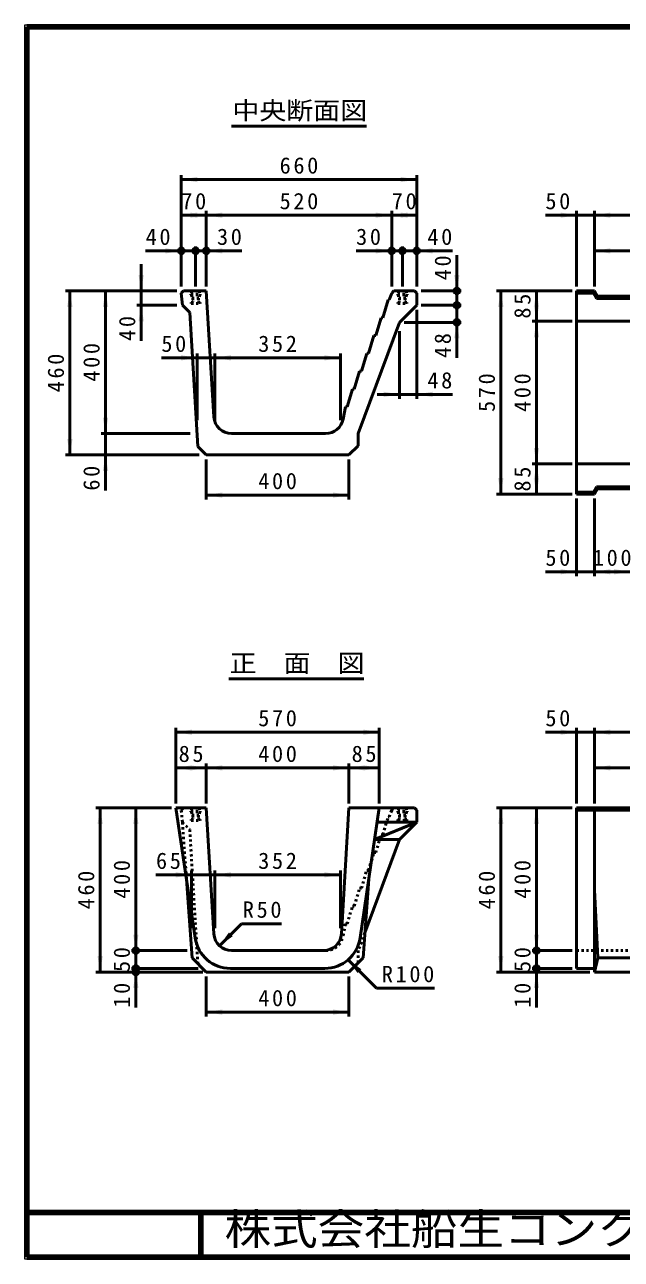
# Model space of a CAD drawing. Units: millimetres, scale not verified. Extents: x 100 to 4105, y 100 to 2870.
# Drawn here: x 100 to 1438, y 100 to 2870 of the extents above; entities that cross this region are included whole.
import ezdxf
from ezdxf.enums import TextEntityAlignment as Align

# ---------------------------------------------------------------- set-up
doc = ezdxf.new("R2010")
doc.units = ezdxf.units.MM
doc.header["$LTSCALE"] = 5
doc.linetypes.add('USER1', pattern=[2.2, 1, -1.2])
doc.layers.add('V-nasSTD', color=7, linetype='Continuous', lineweight=50)
doc.styles.add('ＭＳ ゴシック', font='')
doc.styles.get('ＭＳ ゴシック').set_extended_font_data('MS Gothic')

msp = doc.modelspace()

# ---------------------------------------------------------------- hatches: boundary and pattern name
at = {"layer": 'V-nasSTD'}
for points in [[(487.321, 2528.589), (451.321, 2522.589), (487.321, 2516.589)], [(943.321, 2516.589), (979.321, 2522.589), (943.321, 2528.589)], [(487.321, 2448.589), (451.321, 2442.589), (487.321, 2436.589)], [(471.321, 2436.589), (507.321, 2442.589), (471.321, 2448.589)], [(543.321, 2448.589), (507.321, 2442.589), (543.321, 2436.589)], [(887.321, 2436.589), (923.321, 2442.589), (887.321, 2448.589)], [(959.321, 2448.589), (923.321, 2442.589), (959.321, 2436.589)], [(943.321, 2436.589), (979.321, 2442.589), (943.321, 2448.589)], [(1302.008, 2436.589), (1338.008, 2442.589), (1302.008, 2448.589)], [(1414.008, 2448.589), (1378.008, 2442.589), (1414.008, 2436.589)], [(415.321, 2368.589), (451.321, 2362.589), (415.321, 2356.589)], [(543.321, 2368.589), (507.321, 2362.589), (543.321, 2356.589)], [(887.321, 2368.589), (923.321, 2362.589), (887.321, 2356.589)], [(1015.321, 2368.589), (979.321, 2362.589), (1015.321, 2356.589)], [(1414.008, 2368.589), (1378.008, 2362.589), (1414.008, 2356.589)], [(355.321, 2308.589), (361.321, 2272.589), (367.321, 2308.589)], [(1063.321, 2308.589), (1069.321, 2272.589), (1075.321, 2308.589)], [(207.321, 2236.589), (201.321, 2272.589), (195.321, 2236.589)], [(287.321, 2236.589), (281.321, 2272.589), (275.321, 2236.589)], [(1174.008, 2236.589), (1168.008, 2272.589), (1162.008, 2236.589)], [(1254.008, 2236.589), (1248.008, 2272.589), (1242.008, 2236.589)], [(367.321, 2204.589), (361.321, 2240.589), (355.321, 2204.589)], [(1242.008, 2240.589), (1248.008, 2204.589), (1254.008, 2240.589)], [(1075.321, 2166.189), (1069.321, 2202.189), (1063.321, 2166.189)], [(1254.008, 2168.589), (1248.008, 2204.589), (1242.008, 2168.589)], [(450.521, 2128.589), (486.521, 2122.589), (450.521, 2116.589)], [(562.521, 2128.589), (526.521, 2122.589), (562.521, 2116.589)], [(772.121, 2128.589), (808.121, 2122.589), (772.121, 2116.589)], [(904.921, 2046.589), (940.921, 2040.589), (904.921, 2034.589)], [(1015.321, 2046.589), (979.321, 2040.589), (1015.321, 2034.589)], [(275.321, 1988.589), (281.321, 1952.589), (287.321, 1988.589)], [(195.321, 1940.589), (201.321, 1904.589), (207.321, 1940.589)], [(1242.008, 1920.589), (1248.008, 1884.589), (1254.008, 1920.589)], [(287.321, 1868.589), (281.321, 1904.589), (275.321, 1868.589)], [(1254.008, 1848.589), (1248.008, 1884.589), (1242.008, 1848.589)], [(1162.008, 1852.589), (1168.008, 1816.589), (1174.008, 1852.589)], [(1242.008, 1852.589), (1248.008, 1816.589), (1254.008, 1852.589)], [(543.321, 1820.589), (507.321, 1814.589), (543.321, 1808.589)], [(791.321, 1820.589), (827.321, 1814.589), (791.321, 1808.589)], [(1302.008, 1636.589), (1338.008, 1642.589), (1302.008, 1648.589)], [(1414.008, 1648.589), (1378.008, 1642.589), (1414.008, 1636.589)], [(1422.008, 1636.589), (1458.008, 1642.589), (1422.008, 1648.589)], [(475.321, 1288.589), (439.321, 1282.589), (475.321, 1276.589)], [(859.321, 1276.589), (895.321, 1282.589), (859.321, 1288.589)], [(1302.008, 1276.589), (1338.008, 1282.589), (1302.008, 1288.589)], [(1414.008, 1288.589), (1378.008, 1282.589), (1414.008, 1276.589)], [(475.321, 1208.589), (439.321, 1202.589), (475.321, 1196.589)], [(471.321, 1196.589), (507.321, 1202.589), (471.321, 1208.589)], [(543.321, 1208.589), (507.321, 1202.589), (543.321, 1196.589)], [(791.321, 1196.589), (827.321, 1202.589), (791.321, 1208.589)], [(863.321, 1208.589), (827.321, 1202.589), (863.321, 1196.589)], [(859.321, 1196.589), (895.321, 1202.589), (859.321, 1208.589)], [(1414.008, 1208.589), (1378.008, 1202.589), (1414.008, 1196.589)], [(275.321, 1076.589), (269.321, 1112.589), (263.321, 1076.589)], [(355.321, 1076.589), (349.321, 1112.589), (343.321, 1076.589)], [(1174.008, 1076.589), (1168.008, 1112.589), (1162.008, 1076.589)], [(1254.008, 1076.589), (1248.008, 1112.589), (1242.008, 1076.589)], [(438.521, 956.589), (474.521, 962.589), (438.521, 968.589)], [(562.521, 968.589), (526.521, 962.589), (562.521, 956.589)], [(772.121, 956.589), (808.121, 962.589), (772.121, 968.589)], [(562.225, 828.926), (566.468, 824.683), (536.769, 803.47), (557.982, 833.168)], [(343.321, 828.589), (349.321, 792.589), (355.321, 828.589)], [(1242.008, 828.589), (1248.008, 792.589), (1254.008, 828.589)], [(263.321, 780.589), (269.321, 744.589), (275.321, 780.589)], [(1162.008, 780.589), (1168.008, 744.589), (1174.008, 780.589)], [(825.434, 772.034), (855.133, 750.82), (850.89, 746.578), (846.648, 742.335)], [(355.321, 708.589), (349.321, 744.589), (343.321, 708.589)], [(1254.008, 708.589), (1248.008, 744.589), (1242.008, 708.589)], [(543.321, 660.589), (507.321, 654.589), (543.321, 648.589)], [(791.321, 648.589), (827.321, 654.589), (791.321, 660.589)]]:
    msp.add_hatch(color=256, dxfattribs=at).paths.add_polyline_path(points)

# ---------------------------------------------------------------- linework, layer by layer
at = {"layer": 'V-nasSTD', "lineweight": 100}
for p, q in [((105, 2865), (105, 105)), ((4100, 2865), (105, 2865)), ((105, 205), (4100, 205)), ((495, 205), (495, 105)), ((105, 105), (4100, 105))]:
    msp.add_line(p, q, dxfattribs=at)
at = {"layer": 'V-nasSTD'}
for p, q in [((563.821, 2642.589), (866.821, 2642.589)), ((451.321, 2532.589), (451.321, 2282.589)), ((451.321, 2522.589), (979.321, 2522.589)), ((979.321, 2532.589), (979.321, 2282.589)), ((507.321, 2442.589), (451.321, 2442.589)), ((507.321, 2452.589), (507.321, 2282.589)), ((507.321, 2442.589), (923.321, 2442.589)), ((923.321, 2452.589), (923.321, 2282.589)), ((979.321, 2442.589), (923.321, 2442.589)), ((1268.008, 2442.589), (1338.008, 2442.589)), ((1338.008, 2452.589), (1338.008, 2282.589)), ((1378.008, 2442.589), (1338.008, 2442.589)), ((1378.008, 2452.589), (1378.008, 2282.589)), ((1378.008, 2442.589), (2978.008, 2442.589)), ((371.321, 2362.589), (451.321, 2362.589)), ((483.321, 2362.589), (451.321, 2362.589)), ((483.321, 2372.589), (483.321, 2282.589)), ((507.321, 2362.589), (483.321, 2362.589)), ((587.321, 2362.589), (507.321, 2362.589)), ((843.321, 2362.589), (923.321, 2362.589)), ((923.321, 2362.589), (947.321, 2362.589)), ((947.321, 2372.589), (947.321, 2282.589)), ((947.321, 2362.589), (979.321, 2362.589)), ((1059.321, 2362.589), (979.321, 2362.589)), ((1378.008, 2362.589), (1798.008, 2362.589)), ((361.321, 2332.589), (361.321, 2272.589)), ((1069.321, 2352.589), (1069.321, 2272.589)), ((191.321, 2272.589), (441.321, 2272.589)), ((201.321, 1904.589), (201.321, 2272.589)), ((281.321, 1952.589), (281.321, 2272.589)), ((361.321, 2272.589), (361.321, 2240.589)), ((451.321, 2267.789), (456.121, 2272.589)), ((456.121, 2272.589), (507.321, 2272.589)), ((507.321, 2272.589), (524.265, 1990.193)), ((923.321, 2267.789), (928.121, 2272.589)), ((974.521, 2272.589), (928.121, 2272.589)), ((974.521, 2272.589), (979.321, 2267.789)), ((989.321, 2272.589), (1079.321, 2272.589)), ((1069.321, 2272.589), (1069.321, 2240.589)), ((1158.008, 2272.589), (1328.008, 2272.589)), ((1168.008, 1816.589), (1168.008, 2272.589)), ((1248.008, 2272.589), (1248.008, 2204.589)), ((1338.008, 2272.589), (1338.008, 1816.589)), ((1338.008, 2272.589), (1378.008, 2272.589)), ((1378.008, 2272.589), (1375.979, 2267.789)), ((1378.008, 2272.589), (1384.936, 2260.589)), ((451.321, 2267.789), (453.641, 2240.589)), ((903.321, 2212.589), (915.321, 2252.589)), ((915.321, 2252.589), (917.321, 2252.589)), ((917.321, 2252.589), (923.321, 2267.789)), ((979.321, 2267.789), (979.321, 2240.589)), ((1338.008, 2267.789), (1375.979, 2267.789)), ((1375.979, 2267.789), (1382.907, 2255.789)), ((1384.936, 2260.589), (1382.907, 2255.789)), ((2889.091, 2255.789), (1382.907, 2255.789)), ((2887.062, 2260.589), (1384.936, 2260.589)), ((351.321, 2240.589), (441.321, 2240.589)), ((361.321, 2160.589), (361.321, 2240.589)), ((453.641, 2240.589), (470.237, 2223.993)), ((470.237, 2223.993), (488.258, 1923.653)), ((979.321, 2240.589), (940.921, 2202.189)), ((979.321, 2230.589), (979.321, 2030.589)), ((989.321, 2240.589), (1079.321, 2240.589)), ((1069.321, 2240.589), (1069.321, 2202.189)), ((940.921, 2202.189), (848.121, 1952.589)), ((887.321, 2172.589), (899.321, 2212.589)), ((899.321, 2212.589), (903.321, 2212.589)), ((950.921, 2202.189), (1079.321, 2202.189)), ((1069.321, 2122.189), (1069.321, 2202.189)), ((1238.008, 2204.589), (1328.008, 2204.589)), ((1248.008, 1884.589), (1248.008, 2204.589)), ((2938.008, 2204.589), (1338.008, 2204.589)), ((871.321, 2132.589), (883.321, 2172.589)), ((883.321, 2172.589), (887.321, 2172.589)), ((940.921, 2182.589), (940.921, 2030.589)), ((406.521, 2122.589), (486.521, 2122.589)), ((486.521, 2132.589), (486.521, 1982.589)), ((486.521, 2122.589), (526.521, 2122.589)), ((526.521, 2132.589), (526.521, 1982.589)), ((526.521, 2122.589), (808.121, 2122.589)), ((808.121, 2132.589), (808.121, 1982.589)), ((855.321, 2092.589), (867.321, 2132.589)), ((867.321, 2132.589), (871.321, 2132.589)), ((839.321, 2052.589), (851.321, 2092.589)), ((851.321, 2092.589), (855.321, 2092.589)), ((851.321, 2092.589), (855.321, 2092.589)), ((823.321, 2012.589), (835.321, 2052.589)), ((835.321, 2052.589), (839.321, 2052.589)), ((835.321, 2052.589), (839.321, 2052.589)), ((835.321, 2052.589), (839.321, 2052.589)), ((890.921, 2040.589), (940.921, 2040.589)), ((940.921, 2040.589), (979.321, 2040.589)), ((1059.321, 2040.589), (979.321, 2040.589)), ((819.321, 2012.589), (814.218, 1985.249)), ((819.321, 2012.589), (823.321, 2012.589)), ((271.321, 1952.589), (471.321, 1952.589)), ((281.321, 1904.589), (281.321, 1952.589)), ((564.193, 1952.589), (774.897, 1952.589)), ((848.121, 1952.589), (848.121, 1925.389)), ((488.258, 1923.653), (507.321, 1904.589)), ((827.321, 1904.589), (848.121, 1925.389)), ((191.321, 1904.589), (491.321, 1904.589)), ((281.321, 1824.589), (281.321, 1904.589)), ((507.321, 1904.589), (827.321, 1904.589)), ((507.321, 1894.589), (507.321, 1804.589)), ((827.321, 1894.589), (827.321, 1804.589)), ((1238.008, 1884.589), (1328.008, 1884.589)), ((1248.008, 1884.589), (1248.008, 1816.589)), ((1458.008, 1884.589), (1338.008, 1884.589)), ((1382.907, 1833.389), (1375.979, 1821.389)), ((1384.936, 1828.589), (1378.008, 1816.589)), ((1382.907, 1833.389), (1458.008, 1833.389)), ((1382.907, 1833.389), (1384.936, 1828.589)), ((1384.936, 1828.589), (1458.008, 1828.589)), ((507.321, 1814.589), (827.321, 1814.589)), ((1158.008, 1816.589), (1328.008, 1816.589)), ((1338.008, 1821.389), (1375.979, 1821.389)), ((1338.008, 1816.589), (1378.008, 1816.589)), ((1338.008, 1632.589), (1338.008, 1806.589)), ((1375.979, 1821.389), (1378.008, 1816.589)), ((1378.008, 1632.589), (1378.008, 1806.589)), ((1268.008, 1642.589), (1338.008, 1642.589)), ((1378.008, 1642.589), (1338.008, 1642.589)), ((1458.008, 1642.589), (1378.008, 1642.589)), ((557.821, 1402.589), (860.821, 1402.589)), ((439.321, 1292.589), (439.321, 1122.589)), ((439.321, 1282.589), (895.321, 1282.589)), ((895.321, 1292.589), (895.321, 1122.589)), ((1268.008, 1282.589), (1338.008, 1282.589)), ((1338.008, 1292.589), (1338.008, 1122.589)), ((1378.008, 1282.589), (1338.008, 1282.589)), ((1378.008, 1292.589), (1378.008, 1122.589)), ((1378.008, 1282.589), (2978.008, 1282.589)), ((507.321, 1202.589), (439.321, 1202.589)), ((507.321, 1212.589), (507.321, 1122.589)), ((507.321, 1202.589), (827.321, 1202.589)), ((827.321, 1212.589), (827.321, 1122.589)), ((895.321, 1202.589), (827.321, 1202.589)), ((1378.008, 1202.589), (1798.008, 1202.589)), ((259.321, 1112.589), (429.321, 1112.589)), ((269.321, 744.589), (269.321, 1112.589)), ((349.321, 792.589), (349.321, 1112.589)), ((439.321, 1112.589), (507.321, 1112.589)), ((439.321, 1112.589), (482.343, 820.915)), ((507.321, 1112.589), (524.265, 830.193)), ((827.321, 1112.589), (810.378, 830.193)), ((974.521, 1112.589), (827.321, 1112.589)), ((895.321, 1112.589), (852.3, 820.915)), ((974.521, 1112.589), (979.321, 1107.789)), ((1158.008, 1112.589), (1328.008, 1112.589)), ((1168.008, 744.589), (1168.008, 1112.589)), ((1248.008, 792.589), (1248.008, 1112.589)), ((2978.008, 1112.589), (1338.008, 1112.589)), ((1338.008, 752.589), (1338.008, 1112.589)), ((1378.008, 744.589), (1378.008, 1112.589)), ((979.321, 1080.589), (884.937, 1042.189)), ((890.601, 1080.589), (979.321, 1080.589)), ((979.321, 1080.589), (940.921, 1042.189)), ((979.321, 1107.789), (979.321, 1080.589)), ((2978.008, 1107.789), (1338.008, 1107.789)), ((940.921, 1042.189), (863.028, 832.683)), ((884.937, 1042.189), (940.921, 1042.189)), ((474.521, 972.589), (474.521, 842.589)), ((526.521, 972.589), (526.521, 842.589)), ((808.121, 972.589), (808.121, 842.589)), ((394.521, 962.589), (474.521, 962.589)), ((462.921, 952.589), (475.71, 776.201)), ((474.521, 962.589), (526.521, 962.589)), ((526.521, 962.589), (808.121, 962.589)), ((871.721, 952.589), (858.933, 776.201)), ((1378.008, 928.589), (1386.008, 776.201)), ((536.769, 803.47), (586.267, 852.967)), ((676.267, 852.967), (586.267, 852.967)), ((339.321, 792.589), (464.321, 792.589)), ((349.321, 752.589), (349.321, 792.589)), ((475.71, 776.201), (507.321, 744.589)), ((564.193, 792.589), (770.45, 792.589)), ((827.321, 744.589), (858.933, 776.201)), ((1238.008, 792.589), (1328.008, 792.589)), ((1248.008, 752.589), (1248.008, 792.589)), ((1386.008, 776.201), (1378.008, 744.589)), ((1386.008, 776.201), (2918.008, 776.201)), ((339.321, 752.589), (489.321, 752.589)), ((349.321, 744.589), (349.321, 752.589)), ((561.487, 752.589), (773.156, 752.589)), ((825.434, 772.034), (889.074, 708.394)), ((1238.008, 752.589), (1328.008, 752.589)), ((1248.008, 744.589), (1248.008, 752.589)), ((1338.008, 752.589), (1378.008, 752.589)), ((259.321, 744.589), (499.321, 744.589)), ((349.321, 664.589), (349.321, 744.589)), ((507.321, 744.589), (827.321, 744.589)), ((507.321, 734.589), (507.321, 644.589)), ((827.321, 734.589), (827.321, 644.589)), ((1158.008, 744.589), (1368.008, 744.589)), ((1248.008, 664.589), (1248.008, 744.589)), ((1378.008, 744.589), (2910.008, 744.589)), ((1019.074, 708.394), (889.074, 708.394)), ((507.321, 654.589), (827.321, 654.589))]:
    msp.add_line(p, q, dxfattribs=at)
at = {"layer": 'V-nasSTD', "linetype": 'USER1'}
for p, q in [((474.921, 2272.589), (473.921, 2265.389)), ((491.721, 2272.589), (492.721, 2265.389)), ((938.921, 2272.589), (937.921, 2265.389)), ((955.721, 2272.589), (956.721, 2265.389)), ((472.721, 2265.389), (493.921, 2265.389)), ((472.721, 2265.389), (472.721, 2264.189)), ((472.721, 2264.189), (493.921, 2264.189)), ((473.321, 2246.989), (473.321, 2244.589)), ((473.321, 2246.989), (474.944, 2246.989)), ((473.321, 2244.589), (493.321, 2244.589)), ((473.921, 2264.189), (474.921, 2256.589)), ((474.921, 2256.589), (491.721, 2256.589)), ((476.037, 2247.347), (475.659, 2247.158)), ((476.921, 2256.589), (476.921, 2248.778)), ((489.721, 2256.589), (489.721, 2248.778)), ((490.606, 2247.347), (490.984, 2247.158)), ((491.699, 2246.989), (493.321, 2246.989)), ((492.721, 2264.189), (491.721, 2256.589)), ((493.321, 2246.989), (493.321, 2244.589)), ((493.921, 2265.389), (493.921, 2264.189)), ((936.721, 2265.389), (957.921, 2265.389)), ((936.721, 2265.389), (936.721, 2264.189)), ((936.721, 2264.189), (957.921, 2264.189)), ((937.321, 2246.989), (937.321, 2244.589)), ((937.321, 2246.989), (938.944, 2246.989)), ((937.321, 2244.589), (957.321, 2244.589)), ((937.921, 2264.189), (938.921, 2256.589)), ((938.921, 2256.589), (955.721, 2256.589)), ((940.037, 2247.347), (939.659, 2247.158)), ((940.921, 2256.589), (940.921, 2248.778)), ((953.721, 2256.589), (953.721, 2248.778)), ((954.606, 2247.347), (954.984, 2247.158)), ((955.699, 2246.989), (957.321, 2246.989)), ((956.721, 2264.189), (955.721, 2256.589)), ((957.321, 2246.989), (957.321, 2244.589)), ((957.921, 2265.389), (957.921, 2264.189)), ((451.321, 1107.789), (456.121, 1112.589)), ((474.921, 1112.589), (473.921, 1105.389)), ((491.721, 1112.589), (492.721, 1105.389)), ((923.321, 1107.789), (928.121, 1112.589)), ((938.921, 1112.589), (937.921, 1105.389)), ((955.721, 1112.589), (956.721, 1105.389)), ((451.321, 1107.789), (453.641, 1080.589)), ((453.641, 1080.589), (470.237, 1063.993)), ((453.641, 1080.589), (462.921, 952.589)), ((472.721, 1105.389), (493.921, 1105.389)), ((472.721, 1105.389), (472.721, 1104.189)), ((472.721, 1104.189), (493.921, 1104.189)), ((473.321, 1086.989), (473.321, 1084.589)), ((473.321, 1086.989), (474.944, 1086.989)), ((473.321, 1084.589), (493.321, 1084.589)), ((473.921, 1104.189), (474.921, 1096.589)), ((474.921, 1096.589), (491.721, 1096.589)), ((476.037, 1087.347), (475.659, 1087.158)), ((476.921, 1096.589), (476.921, 1088.778)), ((489.721, 1096.589), (489.721, 1088.778)), ((490.606, 1087.347), (490.984, 1087.158)), ((491.699, 1086.989), (493.321, 1086.989)), ((492.721, 1104.189), (491.721, 1096.589)), ((493.321, 1086.989), (493.321, 1084.589)), ((493.921, 1105.389), (493.921, 1104.189)), ((903.321, 1052.589), (915.321, 1092.589)), ((915.321, 1092.589), (917.321, 1092.589)), ((917.321, 1092.589), (923.321, 1107.789)), ((936.721, 1105.389), (957.921, 1105.389)), ((936.721, 1105.389), (936.721, 1104.189)), ((936.721, 1104.189), (957.921, 1104.189)), ((937.321, 1086.989), (937.321, 1084.589)), ((937.321, 1086.989), (938.944, 1086.989)), ((937.321, 1084.589), (957.321, 1084.589)), ((937.921, 1104.189), (938.921, 1096.589)), ((938.921, 1096.589), (955.721, 1096.589)), ((940.037, 1087.347), (939.659, 1087.158)), ((940.921, 1096.589), (940.921, 1088.778)), ((953.721, 1096.589), (953.721, 1088.778)), ((954.606, 1087.347), (954.984, 1087.158)), ((955.699, 1086.989), (957.321, 1086.989)), ((956.721, 1104.189), (955.721, 1096.589)), ((957.321, 1086.989), (957.321, 1084.589)), ((957.921, 1105.389), (957.921, 1104.189)), ((470.237, 1063.993), (488.258, 763.653)), ((887.321, 1012.589), (899.321, 1052.589)), ((899.321, 1052.589), (903.321, 1052.589)), ((871.321, 972.589), (883.321, 1012.589)), ((883.321, 1012.589), (887.321, 1012.589)), ((855.321, 932.589), (867.321, 972.589)), ((867.321, 972.589), (871.321, 972.589)), ((839.321, 892.589), (851.321, 932.589)), ((851.321, 932.589), (855.321, 932.589)), ((851.321, 932.589), (855.321, 932.589)), ((823.321, 852.589), (835.321, 892.589)), ((835.321, 892.589), (839.321, 892.589)), ((835.321, 892.589), (839.321, 892.589)), ((835.321, 892.589), (839.321, 892.589)), ((819.321, 852.589), (814.218, 825.249)), ((819.321, 852.589), (823.321, 852.589)), ((863.028, 832.683), (848.121, 792.589)), ((770.45, 792.589), (774.897, 792.589)), ((848.121, 792.589), (848.121, 765.389)), ((1338.008, 792.589), (2938.008, 792.589))]:
    msp.add_line(p, q, dxfattribs=at)
at = {"layer": 'V-nasSTD', "lineweight": 13}
msp.add_lwpolyline([(100, 100), (100, 2870), (4105, 2870), (4105, 100)], close=True, dxfattribs=at)
at = {"layer": 'V-nasSTD'}
for centre in [(451.321, 2362.589), (483.321, 2362.589), (507.321, 2362.589), (923.321, 2362.589), (947.321, 2362.589), (979.321, 2362.589), (1069.321, 2272.589), (1069.321, 2240.589), (1069.321, 2202.189), (349.321, 792.589), (1248.008, 792.589), (349.321, 752.589), (349.321, 744.589), (1248.008, 752.589)]:
    msp.add_circle(centre, 6.4, dxfattribs=at)
at = {"layer": 'V-nasSTD', "linetype": 'USER1'}
for centre, radius, start, end in [((474.944, 2248.589), 1.6, 270, 296.56505), ((475.321, 2248.778), 1.6, 296.56505, 0), ((491.321, 2248.778), 1.6, 180, 243.43495), ((491.699, 2248.589), 1.6, 243.43495, 270), ((938.944, 2248.589), 1.6, 270, 296.56505), ((939.321, 2248.778), 1.6, 296.56505, 0), ((955.321, 2248.778), 1.6, 180, 243.43495), ((955.699, 2248.589), 1.6, 243.43495, 270), ((474.944, 1088.589), 1.6, 270, 296.56505), ((475.321, 1088.778), 1.6, 296.56505, 0), ((491.321, 1088.778), 1.6, 180, 243.43495), ((491.699, 1088.589), 1.6, 243.43495, 270), ((938.944, 1088.589), 1.6, 270, 296.56505), ((939.321, 1088.778), 1.6, 296.56505, 0), ((955.321, 1088.778), 1.6, 180, 243.43495), ((955.699, 1088.589), 1.6, 243.43495, 270), ((774.897, 832.589), 40, 270, 349.42648)]:
    msp.add_arc(centre, radius, start, end, dxfattribs=at)
at = {"layer": 'V-nasSTD'}
for centre, radius, start, end in [((564.193, 1992.589), 40, 183.43363, 270), ((774.897, 1992.589), 40, 270, 349.42648), ((561.487, 832.589), 80, 188.39063, 270), ((564.193, 832.589), 40, 183.43363, 270), ((770.45, 832.589), 40, 270, 356.56637), ((773.156, 832.589), 80, 270, 351.60937)]:
    msp.add_arc(centre, radius, start, end, dxfattribs=at)

# ---------------------------------------------------------------- texts
at = {"layer": 'V-nasSTD', "style": 'ＭＳ ゴシック', "width": 1.1}
for s, height, p in [('中央断面図', 40.32, (565.821, 2697.589)), ('正\u3000面\u3000図', 40.32, (559.821, 1457.589)), ('株式会社船生コンクリート工業', 69.65, (548.25, 202.55))]:
    msp.add_text(s, height=height, dxfattribs=at).set_placement(p, align=Align.TOP_LEFT)
at = {"layer": 'V-nasSTD', "char_height": 36.66, "attachment_point": 1, "style": 'ＭＳ ゴシック'}
for s, insert in [('\\T1.24;660', (671.821, 2572.589)), ('\\T1.24;70', (451.321, 2492.589)), ('\\T1.24;520', (671.821, 2492.589)), ('\\T1.24;70', (923.321, 2492.589)), ('\\T1.24;50', (1268.008, 2492.589)), ('\\T1.24;40', (371.321, 2412.589)), ('\\T1.24;30', (531.321, 2412.589)), ('\\T1.24;30', (843.321, 2412.589)), ('\\T1.24;40', (1003.321, 2412.589)), ('\\T1.24;50', (406.521, 2172.589)), ('\\T1.24;352', (623.821, 2172.589)), ('\\T1.24;48', (1003.321, 2090.589)), ('\\T1.24;400', (623.821, 1864.589)), ('\\T1.24;50', (1268.008, 1692.589)), ('\\T1.24;100', (1374.508, 1692.589)), ('\\T1.24;570', (623.821, 1332.589)), ('\\T1.24;50', (1268.008, 1332.589)), ('\\T1.24;85', (445.321, 1252.589)), ('\\T1.24;400', (623.821, 1252.589)), ('\\T1.24;85', (833.321, 1252.589)), ('\\T1.24;65', (394.521, 1012.589)), ('\\T1.24;352', (623.821, 1012.589)), ('\\T1.24;R50', (589.267, 902.967)), ('\\T1.24;R100', (901.074, 758.394)), ('\\T1.24;400', (623.821, 704.589))]:
    msp.add_mtext(s, dxfattribs=dict(at, insert=insert))
at = {"layer": 'V-nasSTD', "char_height": 36.66, "attachment_point": 1, "rotation": 90, "style": 'ＭＳ ゴシック'}
for s, insert in [('\\T1.24;40', (1019.321, 2296.589)), ('\\T1.24;85', (1198.008, 2210.589)), ('\\T1.24;40', (311.321, 2160.589)), ('\\T1.24;48', (1019.321, 2122.189)), ('\\T1.24;400', (231.321, 2069.089)), ('\\T1.24;460', (151.321, 2045.089)), ('\\T1.24;570', (1118.008, 2001.089)), ('\\T1.24;400', (1198.008, 2001.089)), ('\\T1.24;60', (231.321, 1824.589)), ('\\T1.24;85', (1198.008, 1822.589)), ('\\T1.24;400', (299.321, 909.089)), ('\\T1.24;400', (1198.008, 909.089)), ('\\T1.24;460', (219.321, 885.089)), ('\\T1.24;460', (1118.008, 885.089)), ('\\T1.24;50', (299.321, 744.589)), ('\\T1.24;50', (1198.008, 744.589)), ('\\T1.24;10', (299.321, 664.589)), ('\\T1.24;10', (1198.008, 664.589))]:
    msp.add_mtext(s, dxfattribs=dict(at, insert=insert))

doc.saveas('drawing.dxf')
